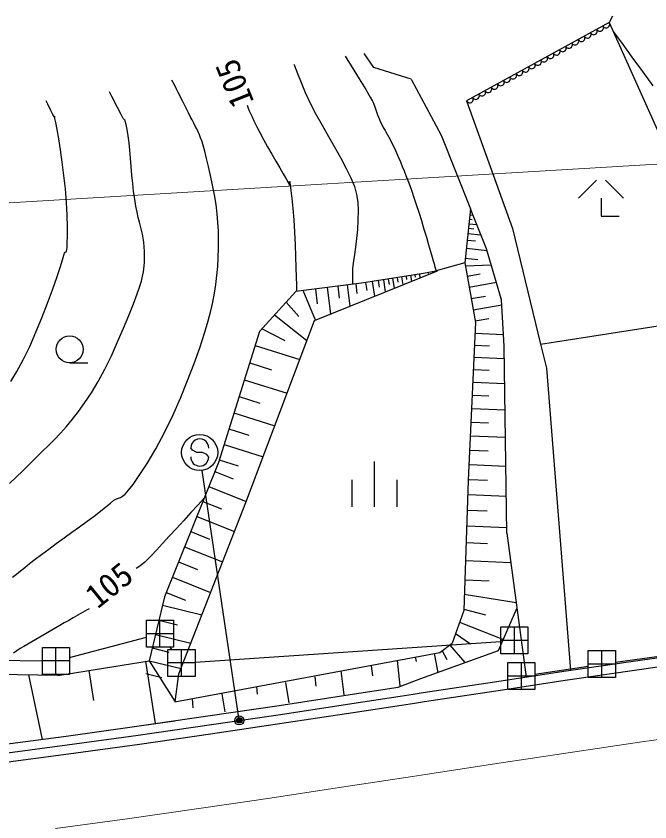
# Model space of a CAD drawing. Units: millimetres, scale not verified. Extents: x 0 to 700000, y -47500 to 447500.
# Drawn here: x 320146 to 355248, y 292546 to 337178 of the extents above; entities that cross this region are included whole.
import ezdxf
from ezdxf.enums import TextEntityAlignment as Align

# ---------------------------------------------------------------- set-up
doc = ezdxf.new("R2010")
doc.units = ezdxf.units.MM
doc.header["$LTSCALE"] = 1000
doc.header["$PDMODE"] = 32
doc.header["$PDSIZE"] = 500
doc.linetypes.add('CHAIN', pattern=[18.5, 12, -1.5, 3.5, -1.5])
doc.layers.add('作業ﾚｲﾔ1', color=7, linetype='Continuous', lineweight=25)
doc.styles.add('ＭＳ ゴシック', font='')
doc.styles.get('ＭＳ ゴシック').set_extended_font_data('MS Gothic')

msp = doc.modelspace()

# ---------------------------------------------------------------- linework, layer by layer
at = {"layer": '作業ﾚｲﾔ1'}
for p, q in [((353173, 337178), (352996, 336819)), ((352996, 336819), (345091, 332484)), ((352996, 336819), (356448, 329107)), ((339967, 334333), (339416, 335116)), ((342018, 333685), (339967, 334333)), ((342018, 333685), (343686, 330575)), ((345091, 332484), (347638, 325423)), ((343686, 330575), (345320, 326505)), ((352295, 328095), (351295, 327095)), ((352795, 328095), (353795, 327095)), ((352545, 327095), (352545, 326095)), ((345320, 326505), (344999, 323519)), ((345312, 326423), (345333, 326421)), ((346204, 324285), (345320, 326505)), ((345258, 325926), (345411, 325910)), ((345285, 326175), (345459, 326156)), ((352545, 326095), (353545, 326095)), ((345204, 325429), (345489, 325399)), ((345231, 325678), (345668, 325631)), ((347638, 325423), (349188, 319016)), ((345173, 325141), (345894, 325063)), ((345134, 324776), (345591, 324727)), ((345085, 324317), (346230, 324194)), ((347033, 321470), (346204, 324285)), ((345026, 323768), (345712, 323694)), ((344999, 323519), (343405, 323061)), ((344999, 323519), (345592, 320215)), ((345031, 323342), (346463, 323403)), ((336680, 320321), (343476, 323076)), ((342718, 322918), (339271, 322387)), ((341248, 322691), (341286, 322447)), ((341495, 322729), (341562, 322300)), ((341743, 322767), (341771, 322582)), ((341990, 322805), (342038, 322493)), ((342237, 322843), (342256, 322716)), ((342484, 322881), (342514, 322686)), ((343476, 323076), (342718, 322918)), ((342959, 322968), (342969, 322921)), ((343204, 323019), (343214, 322970)), ((343449, 323071), (343449, 323068)), ((345134, 322766), (345854, 322896)), ((339271, 322387), (335641, 321921)), ((338486, 322286), (338636, 321114)), ((338955, 322346), (339022, 321822)), ((339506, 322423), (339575, 321973)), ((339866, 322478), (339992, 321663)), ((340192, 322528), (340249, 322160)), ((340487, 322574), (340590, 321906)), ((340754, 322615), (340801, 322313)), ((341001, 322653), (341085, 322107)), ((345242, 322164), (346749, 322434)), ((335641, 321921), (333625, 319704)), ((336735, 320343), (336049, 321973)), ((336721, 322060), (336826, 321241)), ((337376, 322144), (337564, 320679)), ((337962, 322219), (338046, 321564)), ((345355, 321534), (346143, 321675)), ((347181, 318892), (347033, 321470)), ((335111, 321338), (335799, 320533)), ((345469, 320902), (347049, 321185)), ((349188, 319016), (362487, 321081)), ((336254, 319193), (334459, 320621)), ((332862, 310235), (336680, 320321)), ((345592, 320215), (345182, 311470)), ((345577, 320299), (346331, 320434)), ((333625, 319704), (331347, 312447)), ((335054, 319199), (333759, 319852)), ((345567, 319610), (347144, 319546)), ((333386, 318942), (335864, 318165)), ((345541, 318954), (346361, 318920)), ((347330, 308547), (347181, 318892)), ((349188, 319016), (349521, 317683)), ((345513, 318283), (347191, 318214)), ((323111, 317972), (324111, 317972)), ((333082, 317974), (334293, 317594)), ((345485, 317597), (346343, 317561)), ((349521, 317683), (350848, 300938)), ((332785, 317027), (335152, 316284)), ((345457, 316895), (347211, 316823)), ((332494, 316101), (333651, 315738)), ((345427, 316177), (346324, 316140)), ((332211, 315197), (334472, 314487)), ((345397, 315443), (347232, 315368)), ((345367, 314693), (346305, 314654)), ((331933, 314313), (333038, 313966)), ((345335, 313925), (347254, 313847)), ((331662, 313449), (333822, 312771)), ((329917, 313143), (329818, 313261)), ((330162, 313004), (329917, 313143)), ((330463, 313002), (330162, 313004)), ((330708, 312890), (330463, 313002)), ((330814, 312754), (330708, 312890)), ((345303, 313141), (346284, 313101)), ((331347, 312447), (328369, 305014)), ((331397, 312605), (332452, 312273)), ((340000, 310000), (340000, 312500)), ((332479, 298312), (330458, 312014)), ((345271, 312338), (347277, 312256)), ((331149, 311953), (332175, 311542)), ((330818, 311126), (332885, 310298)), ((338750, 310000), (338750, 311500)), ((341250, 310000), (341250, 311500)), ((345182, 311470), (344941, 304257)), ((345237, 311518), (346263, 311476)), ((345203, 310678), (347301, 310593)), ((329165, 300747), (332862, 310235)), ((330485, 310296), (331523, 309880)), ((345168, 309820), (346240, 309777)), ((330151, 309462), (332235, 308627)), ((345132, 308943), (347326, 308853)), ((329816, 308626), (330862, 308206)), ((347330, 308547), (348393, 300570)), ((345094, 308015), (346254, 307968)), ((329479, 307786), (331579, 306944)), ((329142, 306942), (330196, 306520)), ((345053, 307018), (347547, 306916)), ((328802, 306096), (330919, 305248)), ((345010, 305945), (346351, 305890)), ((328369, 305014), (327507, 301472)), ((328462, 305246), (329524, 304821)), ((344971, 305161), (347844, 304690)), ((328254, 304543), (330437, 304012)), ((344941, 304257), (344290, 302438)), ((344943, 304327), (346145, 304014)), ((346865, 302046), (347887, 304372)), ((327358, 302220), (327358, 303720)), ((327358, 303720), (328858, 303720)), ((328053, 303714), (329089, 303462)), ((328108, 302220), (328108, 303720)), ((328858, 303720), (328858, 302220)), ((344707, 303605), (347132, 302654)), ((346992, 301846), (346992, 303346)), ((346992, 303346), (348492, 303346)), ((347742, 301846), (347742, 303346)), ((348492, 303346), (348492, 301846)), ((323101, 301655), (327358, 302773)), ((328858, 302970), (327358, 302970)), ((327861, 302927), (329828, 302449)), ((345312, 302397), (344475, 302955)), ((321601, 300708), (321601, 302208)), ((321601, 302208), (323101, 302208)), ((322351, 300708), (322351, 302208)), ((323101, 302208), (323101, 300708)), ((328858, 302220), (327358, 302220)), ((327680, 302180), (328613, 301953)), ((328663, 302220), (328751, 302101)), ((330056, 301402), (346992, 302546)), ((343612, 301926), (344290, 302438)), ((344161, 302341), (344998, 301368)), ((348492, 302596), (346992, 302596)), ((353337, 301395), (361975, 302603)), ((303564, 301729), (321601, 301469)), ((328556, 300601), (328556, 302101)), ((328556, 302101), (330056, 302101)), ((328943, 299196), (343612, 301926)), ((329306, 300601), (329306, 302101)), ((330056, 302101), (330056, 300601)), ((342565, 300485), (346865, 302046)), ((343308, 301870), (343502, 300825)), ((343745, 302026), (344003, 301539)), ((348492, 301846), (346992, 301846)), ((351837, 300541), (351837, 302041)), ((351837, 302041), (353337, 302041)), ((352587, 300541), (352587, 302041)), ((353337, 302041), (353337, 300541)), ((354587, 301488), (358574, 302053)), ((323101, 301458), (321601, 301458)), ((322456, 300663), (327507, 301472)), ((327313, 301441), (327854, 297991)), ((327507, 301472), (329279, 301041)), ((327507, 301472), (328951, 299197)), ((330056, 301351), (328556, 301351)), ((341247, 301486), (341406, 300081)), ((342250, 301673), (342297, 301430)), ((347381, 299873), (347381, 301373)), ((347381, 301373), (348881, 301373)), ((348131, 299873), (348131, 301373)), ((348881, 301373), (348881, 299873)), ((350611, 300904), (354587, 301488)), ((353337, 301291), (351837, 301291)), ((354659, 300993), (358642, 301558)), ((322456, 300663), (302871, 300955)), ((324166, 300937), (324427, 299272)), ((338138, 300907), (338303, 299589)), ((339806, 301192), (339876, 300631)), ((346644, 300307), (350611, 300904)), ((348881, 300735), (351837, 301178)), ((350684, 300409), (354659, 300993)), ((320837, 300687), (321593, 297118)), ((323101, 300708), (321601, 300708)), ((327335, 300763), (328221, 300547)), ((330056, 300601), (328556, 300601)), ((328951, 299197), (329165, 300747)), ((336691, 300587), (336754, 300069)), ((341309, 300000), (342565, 300485)), ((346718, 299813), (350684, 300409)), ((348881, 300623), (347381, 300623)), ((353337, 300541), (351837, 300541)), ((333464, 300037), (333499, 299613)), ((335062, 300275), (335259, 299138)), ((338657, 299595), (341309, 300000)), ((342685, 299704), (346644, 300307)), ((331547, 299631), (331703, 298636)), ((334712, 298998), (338657, 299595)), ((338732, 299101), (341421, 299511)), ((341421, 299511), (342135, 299620)), ((342135, 299620), (342685, 299704)), ((342760, 299210), (346718, 299813)), ((348881, 299873), (347381, 299873)), ((329888, 299372), (329925, 298858)), ((334786, 298503), (338732, 299101)), ((341497, 299017), (342210, 299126)), ((341497, 299017), (342210, 299126)), ((342210, 299126), (342760, 299210)), ((342210, 299126), (342760, 299210)), ((330772, 298412), (334712, 298998)), ((334860, 298009), (338808, 298607)), ((338808, 298607), (341497, 299017)), ((326838, 297844), (330772, 298412)), ((326838, 297844), (328945, 298145)), ((330845, 297917), (334786, 298503)), ((322909, 297300), (326838, 297844)), ((322909, 297300), (326838, 297844)), ((326908, 297349), (330845, 297917)), ((330918, 297422), (334860, 298009)), ((330918, 297422), (334860, 298009)), ((319004, 296790), (322909, 297300)), ((322976, 296805), (326908, 297349)), ((326979, 296854), (330918, 297422)), ((326979, 296854), (330918, 297422)), ((319066, 296294), (322976, 296805)), ((323042, 296309), (326979, 296854)), ((323042, 296309), (326979, 296854)), ((319129, 295798), (323043, 296309)), ((319129, 295798), (323043, 296309))]:
    msp.add_line(p, q, dxfattribs=at)
at = {"layer": '作業ﾚｲﾔ1', "lineweight": 13}
msp.add_line((67282, 311680), (449281, 334604), dxfattribs=at)
at = {"layer": '作業ﾚｲﾔ1', "linetype": 'CHAIN', "lineweight": 13}
for p, q in [((354681, 296954), (358641, 297519)), ((350724, 296371), (354681, 296954)), ((346768, 295774), (350724, 296371)), ((342814, 295172), (346768, 295774)), ((338171, 294464), (342100, 295063)), ((342100, 295063), (342814, 295172)), ((334216, 293867), (338171, 294464)), ((330259, 293284), (334216, 293867)), ((326299, 292719), (330259, 293284)), ((322335, 292179), (326299, 292719))]:
    msp.add_line(p, q, dxfattribs=at)
at = {"layer": '作業ﾚｲﾔ1'}
for points in [[(353216, 336328), (353709, 335655), (354254, 334906), (354831, 334113), (355415, 333309)], [(338378, 334957), (338709, 334421), (339151, 333701), (339508, 333110), (339760, 332684), (339886, 332461), (339937, 332353), (339981, 332248), (340020, 332145), (340056, 332041), (340091, 331935), (340127, 331825), (340167, 331709), (340213, 331586), (340265, 331454), (340328, 331310), (340393, 331172), (340455, 331053), (340516, 330945), (340578, 330839), (340643, 330730), (340714, 330609), (340792, 330469), (340880, 330302), (340981, 330101), (341096, 329858), (341215, 329598), (341326, 329348), (341432, 329102), (341535, 328857), (341636, 328608), (341737, 328350), (341840, 328077), (341947, 327787), (342060, 327473), (342181, 327131), (342312, 326745), (342451, 326312), (342594, 325853), (342736, 325386), (342871, 324931), (342995, 324508), (343103, 324134), (343190, 323831), (343251, 323617), (343281, 323512), (343295, 323463), (343311, 323407), (343327, 323348), (343344, 323288), (343360, 323230), (343374, 323177), (343387, 323130), (343396, 323094), (343403, 323070), (343405, 323061)], [(335536, 334524), (335554, 334473), (335726, 334008), (335925, 333504), (336159, 332951), (336437, 332359), (336754, 331750), (337095, 331132), (337448, 330513), (337797, 329903), (338128, 329312), (338429, 328746), (338685, 328217), (338883, 327732), (339007, 327301), (339068, 326868), (339090, 326389), (339081, 325881), (339047, 325365), (338997, 324860), (338939, 324387), (338880, 323966), (338827, 323615), (338789, 323354), (338774, 323205), (338772, 323109), (338772, 323000), (338773, 322885), (338774, 322768), (338776, 322655), (338778, 322550), (338780, 322459), (338781, 322388), (338783, 322341), (338783, 322324)], [(319953, 306099), (320161, 306265), (320381, 306443), (320622, 306637), (320891, 306852), (321199, 307093), (321553, 307363), (321949, 307656), (322367, 307962), (322799, 308273), (323234, 308586), (323663, 308895), (324076, 309195), (324463, 309481), (324815, 309749), (325122, 309993), (325374, 310208), (325566, 310361), (325709, 310443), (325824, 310486), (325929, 310523), (326042, 310585), (326183, 310704), (326370, 310912), (326622, 311242), (326958, 311724), (327397, 312392), (327888, 313211), (328363, 314107), (328818, 315053), (329247, 316023), (329643, 316990), (330001, 317928), (330316, 318810), (330580, 319609), (330790, 320298), (330938, 320852), (331045, 321334), (331135, 321824), (331209, 322319), (331267, 322818), (331311, 323318), (331340, 323816), (331355, 324310), (331358, 324797), (331348, 325276), (331327, 325742), (331285, 326225), (331218, 326741), (331131, 327277), (331030, 327816), (330920, 328343), (330806, 328843), (330694, 329300), (330590, 329699), (330498, 330025), (330425, 330261), (330362, 330441), (330294, 330610), (330223, 330772), (330148, 330931), (330067, 331091), (329982, 331256), (329891, 331429), (329793, 331615), (329690, 331817), (329579, 332040), (329474, 332256), (329380, 332441), (329294, 332609), (329210, 332772), (329121, 332944), (329022, 333137), (328909, 333364), (328774, 333638)], [(319783, 311288), (320147, 311632), (320512, 311986), (320881, 312351), (321244, 312711), (321596, 313054), (321938, 313391), (322273, 313730), (322605, 314079), (322937, 314449), (323271, 314848), (323610, 315285), (323957, 315770), (324315, 316310), (324684, 316930), (325055, 317626), (325420, 318370), (325770, 319134), (326097, 319887), (326393, 320602), (326648, 321249), (326854, 321800), (327003, 322226), (327086, 322498), (327130, 322677), (327168, 322847), (327198, 323012), (327223, 323177), (327241, 323346), (327253, 323523), (327258, 323713), (327257, 323919), (327251, 324147), (327238, 324401), (327216, 324655), (327184, 324886), (327142, 325104), (327093, 325318), (327037, 325537), (326976, 325771), (326912, 326028), (326845, 326318), (326779, 326650), (326713, 327034), (326654, 327461), (326604, 327911), (326562, 328374), (326524, 328840), (326487, 329301), (326449, 329746), (326408, 330166), (326360, 330552), (326302, 330894), (326233, 331182), (326181, 331366), (326166, 331434), (326168, 331435), (326168, 331415), (326146, 331425), (326084, 331511), (325961, 331724), (325758, 332110), (325456, 332719), (325326, 332989)], [(319851, 316930), (320188, 317488), (320543, 318140), (320897, 318877), (321244, 319665), (321575, 320474), (321882, 321270), (322158, 322021), (322395, 322696), (322585, 323261), (322720, 323685), (322794, 323936), (322832, 324049), (322865, 324102), (322893, 324119), (322918, 324129), (322939, 324156), (322956, 324230), (322970, 324374), (322980, 324617), (322988, 324986), (322992, 325505), (322979, 326150), (322937, 326858), (322873, 327602), (322792, 328354), (322701, 329087), (322605, 329774), (322511, 330386), (322424, 330898), (322351, 331281), (322298, 331508), (322272, 331604), (322269, 331629), (322276, 331613), (322283, 331586), (322278, 331577), (322248, 331615), (322182, 331728), (322068, 331947), (321894, 332300), (321807, 332483)], [(332938, 332238), (332978, 332142), (333004, 332077), (333021, 332030), (333037, 331988), (333058, 331937), (333090, 331864), (333139, 331756), (333213, 331600), (333318, 331382), (333459, 331091), (333639, 330736), (333846, 330350), (334071, 329946), (334302, 329540), (334531, 329144), (334746, 328775), (334937, 328447), (335094, 328173), (335206, 327969), (335264, 327849), (335284, 327815), (335294, 327840), (335296, 327899), (335295, 327966), (335294, 328016), (335297, 328021), (335307, 327956), (335328, 327796), (335363, 327514), (335416, 327084), (335475, 326524), (335525, 325891), (335566, 325216), (335599, 324530), (335625, 323864), (335645, 323250), (335659, 322717), (335668, 322299), (335673, 322024), (335675, 321926)], [(330557, 310473), (330207, 310094), (329826, 309677), (329426, 309239), (329021, 308796), (328626, 308363), (328254, 307957), (327918, 307594), (327633, 307290), (327411, 307061), (327268, 306923), (327156, 306832), (327025, 306736), (326881, 306639), (326790, 306580)], [(324192, 304344), (324089, 304286), (323831, 304140), (323571, 303994), (323314, 303849), (323059, 303706), (322811, 303565), (322570, 303428), (322338, 303295), (322119, 303168), (321902, 303042), (321681, 302914), (321456, 302785), (321230, 302654), (321007, 302524), (320788, 302395), (320576, 302267), (320373, 302141), (320182, 302019), (320005, 301900)]]:
    msp.add_lwpolyline(points, dxfattribs=at)
for centre, radius in [((323111, 318722), 750), ((330312, 313003), 1000), ((332501, 298163), 150), ((332501, 298163), 120), ((332501, 298163), 90), ((332501, 298163), 60), ((332501, 298163), 30)]:
    msp.add_circle(centre, radius, dxfattribs=at)
for centre, radius, start, end in [((352482, 336533), 196, 207.5846, 29.9036), ((352826, 336721), 196, 207.5852, 29.9041), ((351795, 336156), 196, 207.5846, 29.9036), ((352139, 336344), 196, 207.5862, 29.9031), ((350764, 335590), 196, 207.5846, 29.9036), ((351108, 335779), 196, 207.5852, 29.9041), ((351451, 335967), 196, 207.5846, 29.9036), ((350077, 335213), 196, 207.5846, 29.9036), ((350420, 335402), 196, 207.5852, 29.9041), ((349046, 334648), 196, 207.5852, 29.9041), ((349389, 334836), 196, 207.5846, 29.9036), ((349733, 335025), 196, 207.5852, 29.9041), ((348358, 334271), 196, 207.5862, 29.9031), ((348702, 334459), 196, 207.5846, 29.9036), ((347671, 333894), 196, 207.5846, 29.9036), ((348014, 334082), 196, 207.5846, 29.9036), ((346640, 333328), 196, 207.5852, 29.9041), ((346983, 333517), 196, 207.5846, 29.9036), ((347327, 333705), 196, 207.5852, 29.9041), ((345952, 332951), 196, 207.5852, 29.9041), ((346296, 333140), 196, 207.5846, 29.9036), ((345265, 332574), 196, 207.5862, 29.9031), ((345609, 332763), 196, 207.5846, 29.9036), ((330318, 313257), 500, 359.5549, 179.5549), ((330314, 312757), 500, 179.5549, 359.5549)]:
    msp.add_arc(centre, radius, start, end, dxfattribs=at)
msp.add_point((332501, 298163), dxfattribs=at)

# ---------------------------------------------------------------- texts
at = {"layer": '作業ﾚｲﾔ1', "style": 'ＭＳ ゴシック'}
for rotation, p in [(111.68, (333707, 332584)), (38.943, (324908, 304002))]:
    msp.add_text('105', height=1320, rotation=rotation, dxfattribs=at).set_placement(p, align=Align.BOTTOM_LEFT)

doc.saveas('drawing.dxf')
